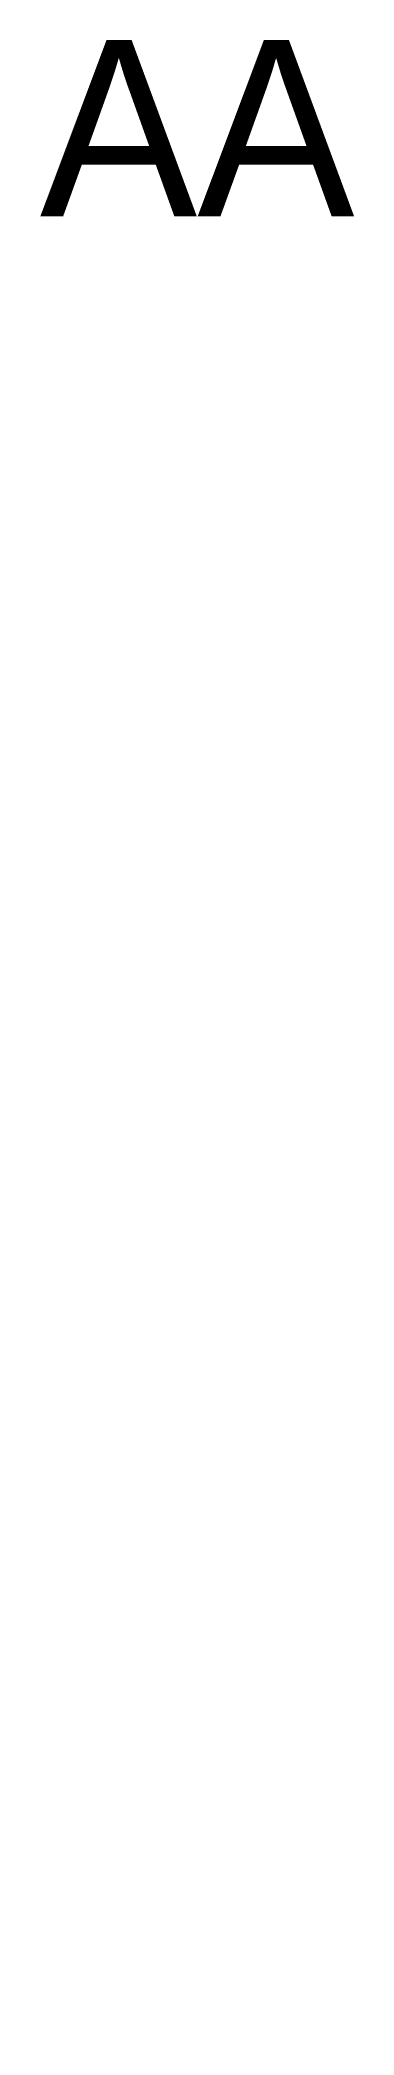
# Model space of a CAD drawing. Header units: metres. Extents: x 1000000 to 1000003.6, y 499997.4 to 500020.
import ezdxf

# ---------------------------------------------------------------- set-up
doc = ezdxf.new("R2010")
doc.units = ezdxf.units.M

msp = doc.modelspace()

# ---------------------------------------------------------------- texts
at = {"color": 1, "insert": (1000000, 500020), "char_height": 2, "attachment_point": 1}
msp.add_mtext('AA', dxfattribs=at)

doc.saveas('drawing.dxf')
